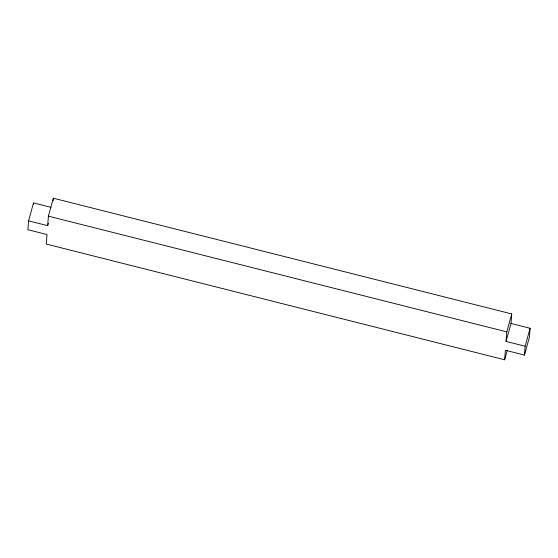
<?xml version="1.0" encoding="UTF-8"?>
<svg xmlns="http://www.w3.org/2000/svg" width="558" height="558" viewBox="0 0 558 558"><rect width="100%" height="100%" fill="white"/><g stroke="black" fill="none" stroke-linecap="round" stroke-linejoin="round"><path stroke-width="0.84" d="M50.959 207.311L33.522 202.91L28.577 220.856L27.9 229.715L46.998 234.541L46.272 244.062L504.648 359.791L507.348 349.999M33.396 204.521L33.522 202.91M28.577 220.856L47.681 225.676L48.407 216.155L53.352 198.209L511.728 313.938L511.002 323.459L506.057 341.405L525.155 346.232L524.478 355.09L505.381 350.264L504.648 359.791M53.15 200.81L53.352 198.209M506.057 341.405L506.79 331.884L511.728 313.938M511.002 323.459L530.1 328.285L529.423 337.144L524.478 355.09M47.681 225.676L48.351 223.235M525.155 346.232L530.1 328.285M48.407 216.155L506.79 331.884"/></g></svg>
